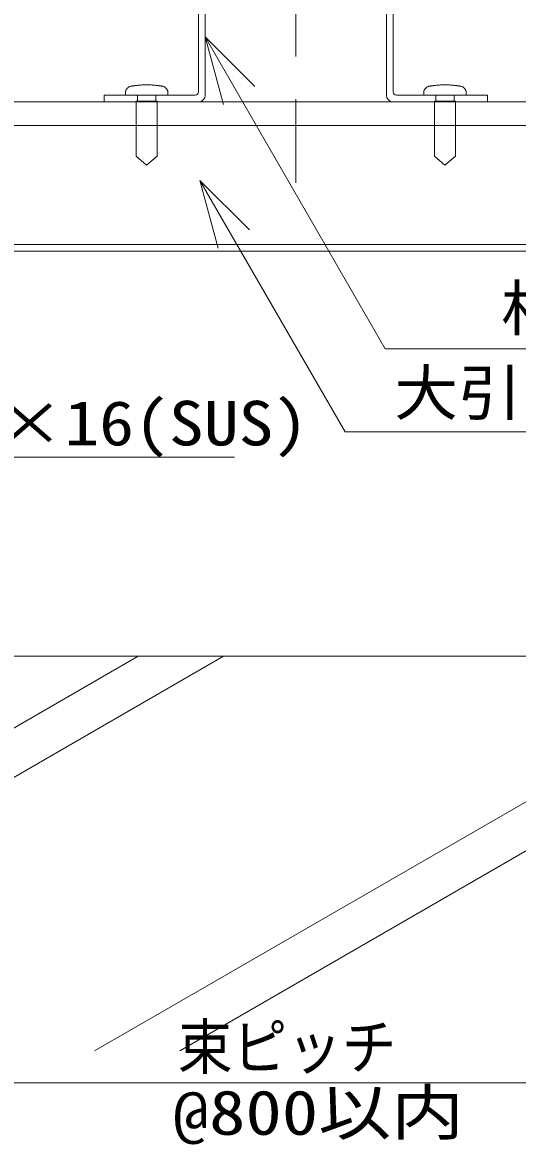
# Model space of a CAD drawing. Units: millimetres, scale not verified. Extents: x -4131 to 4169, y -981 to 998.
# Drawn here: x 1520.7 to 1636.8, y -655.6 to -392.5 of the extents above; entities that cross this region are included whole.
import ezdxf
from ezdxf.enums import TextEntityAlignment as Align

# ---------------------------------------------------------------- set-up
doc = ezdxf.new("R2010")
doc.units = ezdxf.units.MM
doc.header["$LTSCALE"] = 10
doc.linetypes.add('CHAIN1', pattern=[8, 5, -1, 1, -1])
for name, color, linetype, lineweight in [('0-2_文字', 4, 'Continuous', 9), ('0-3_寸法', 7, 'Continuous', 9), ('0-4_一般', 4, 'Continuous', 9), ('0-5_ビス', 2, 'Continuous', 9), ('0-9_大引', 4, 'Continuous', 9), ('0-A_根太', 4, 'Continuous', 9)]:
    doc.layers.add(name, color=color, linetype=linetype, lineweight=lineweight)
doc.styles.add('ＭＳ ゴシック', font='')
doc.styles.get('ＭＳ ゴシック').set_extended_font_data('MS Gothic')

# ---------------------------------------------------------------- blocks, each defined once
blk = doc.blocks.new('グループ-16-1')
at = {"layer": '0-3_寸法', "color": 4}
blk.add_line((18661.6, -3495.4), (11521.6, -3495.4), dxfattribs=at)
at = {"layer": '0-3_寸法', "color": 4, "style": 'ＭＳ ゴシック'}
for s, width, p in [('束ピッチ', 0.9, (16394.6, -3494.8)), ('@800以内', 1.2, (16382.8, -3648.7))]:
    blk.add_text(s, height=104.5, dxfattribs=dict(at, width=width)).set_placement(p, align=Align.BOTTOM_LEFT)
blk = doc.blocks.new('グループ-37-1')
at = {"layer": '0-A_根太'}
for p, q in [((16371.6, -845.4), (16971.6, -845.4)), ((16371.6, -861.4), (16971.6, -861.4)), ((16371.6, -884.4), (16443.1, -884.4)), ((16900.1, -884.4), (16971.6, -884.4)), ((16371.6, -900.4), (16435.1, -900.4)), ((16443.1, -908.4), (16443.1, -1171.4)), ((16459.1, -900.4), (16459.1, -1179.4)), ((16884.1, -900.4), (16884.1, -1179.4)), ((16900.1, -908.4), (16900.1, -1171.4)), ((16908.1, -900.4), (16971.6, -900.4)), ((16221.6, -1179.4), (16435.1, -1179.4)), ((16221.6, -1195.4), (16221.6, -1179.4)), ((16908.1, -1179.4), (17121.6, -1179.4)), ((17121.6, -1195.4), (17121.6, -1179.4)), ((16221.6, -1195.4), (16443.1, -1195.4)), ((16900.1, -1195.4), (17121.6, -1195.4))]:
    blk.add_line(p, q, dxfattribs=at)
for centre, radius, start, end in [((16371.6, -872.9), 27.5, 90, 270), ((16371.6, -872.9), 11.5, 90, 270), ((16971.6, -872.9), 27.5, 270, 90), ((16971.6, -872.9), 11.5, 270, 90), ((16443.1, -900.4), 16, 0, 90), ((16900.1, -900.4), 16, 90, 180), ((16435.1, -908.4), 8, 0, 90), ((16908.1, -908.4), 8, 90, 180), ((16435.1, -1171.4), 8, 270, 0), ((16443.1, -1179.4), 16, 270, 0), ((16900.1, -1179.4), 16, 180, 270), ((16908.1, -1171.4), 8, 180, 270)]:
    blk.add_arc(centre, radius, start, end, dxfattribs=at)
blk = doc.blocks.new('グループ-44-1')
at = {"layer": '0-9_大引'}
for p, q in [((14681.6, -1195.4), (18661.6, -1195.4)), ((14681.6, -1250.4), (18661.6, -1250.4)), ((14681.6, -1529.4), (18661.6, -1529.4)), ((14681.6, -1545.4), (18661.6, -1545.4))]:
    blk.add_line(p, q, dxfattribs=at)
blk = doc.blocks.new('シンボル-24')
at = {"layer": '0-2_文字', "style": 'ＭＳ ゴシック', "width": 1.05}
blk.add_text('大引：アイハット鋼(ZAM)', height=104.5, dxfattribs=at).set_placement((-643.8, -76.4), align=Align.BOTTOM_LEFT)
blk = doc.blocks.new('シンボル-23')
at = {"layer": '0-2_文字', "style": 'ＭＳ ゴシック', "width": 1.1}
blk.add_text('根太:アイハット鋼(ZAM)', height=104.5, dxfattribs=at).set_placement((-599.7, -91.6), align=Align.BOTTOM_LEFT)
blk = doc.blocks.new('グループ-89-1')
at = {"layer": '0-5_ビス'}
for p, q in [((-21.2, 59.3), (-21.2, 45.3)), ((21.2, 45.3), (21.2, 59.3))]:
    blk.add_line(p, q, dxfattribs=at)
for points in [[(-50, 59.3), (-50, 59.6), (-50, 59.8), (-50, 60.1), (-50, 60.3), (-50, 60.5), (-50, 60.8), (-50, 61), (-50, 61.3), (-50, 61.5), (-50, 61.8), (-50, 62), (-50, 62.2), (-50, 62.5), (-50, 62.7), (-50, 63), (-50, 63.2), (-50, 63.4), (-50, 63.7), (-50, 63.9), (-50, 64.2), (-50, 64.4), (-50, 65.2), (-49.9, 66.2), (-49.8, 67.3), (-49.5, 68.3), (-49.2, 69.3), (-48.9, 70.4), (-48.4, 71.4), (-47.9, 72.4), (-47.3, 73.3), (-46.6, 74.3), (-45.9, 75.1), (-45.1, 76), (-44.3, 76.7), (-43.4, 77.4), (-42.5, 78), (-41.5, 78.6), (-40.5, 79.1), (-39.5, 79.5)], [(-39.5, 79.5), (-38.5, 79.8), (-37.5, 80.1), (-36.5, 80.3), (-35.8, 80.4), (-35.3, 80.4), (-34.7, 80.5), (-34.2, 80.6), (-33.7, 80.6), (-33.2, 80.7), (-32.7, 80.8), (-32.1, 80.8), (-31.6, 80.9), (-31.1, 81), (-30.6, 81), (-30.1, 81.1), (-29.5, 81.2), (-29, 81.2), (-28.5, 81.3), (-28, 81.4), (-27.5, 81.4), (-26.9, 81.5), (-26.4, 81.6), (-25.9, 81.6), (-25.4, 81.7), (-24.4, 81.8), (-22.1, 82.1), (-19.7, 82.3), (-17.4, 82.6), (-15, 82.8), (-12.6, 82.9), (-10.3, 83.1), (-7.9, 83.2), (-5.6, 83.3), (-3.2, 83.3), (-0.9, 83.3), (1.5, 83.3), (3.8, 83.3), (6.2, 83.2), (8.5, 83.2)], [(8.5, 83.2), (10.9, 83), (13.2, 82.9), (15.6, 82.7), (17.9, 82.5), (20.3, 82.3), (22.6, 82), (25, 81.7), (25.5, 81.7), (26, 81.6), (26.6, 81.5), (27.1, 81.5), (27.6, 81.4), (28.1, 81.3), (28.6, 81.3), (29.2, 81.2), (29.7, 81.1), (30.2, 81.1), (30.7, 81), (31.2, 80.9), (31.7, 80.9), (32.3, 80.8), (32.8, 80.7), (33.3, 80.7), (33.8, 80.6), (34.3, 80.5), (34.9, 80.5), (35.4, 80.4), (35.9, 80.3), (36.8, 80.2), (37.8, 80), (38.8, 79.7), (39.8, 79.4), (40.8, 79), (41.8, 78.5), (42.7, 77.9), (43.6, 77.2), (44.5, 76.5), (45.3, 75.8), (46.1, 74.9)], [(15.9, 59.3), (11.2, 59.3), (6.5, 59.3), (1.8, 59.3), (-2.9, 59.3), (-7.6, 59.3), (-12.4, 59.3), (-17.1, 59.3), (-21.8, 59.3), (-26.5, 59.3), (-31.2, 59.3), (-35.9, 59.3), (-40.6, 59.3), (-45.3, 59.3), (-50, 59.3), (-50, 59.3)], [(46.1, 74.9), (46.8, 74), (47.5, 73.1), (48, 72.1), (48.5, 71.1), (49, 70.1), (49.3, 69.1), (49.6, 68), (49.8, 67), (49.9, 66), (50, 65), (50, 64.3), (50, 64.1), (50, 63.9), (50, 63.6), (50, 63.4), (50, 63.1), (50, 62.9), (50, 62.7), (50, 62.4), (50, 62.2), (50, 61.9), (50, 61.7), (50, 61.4), (50, 61.2), (50, 61), (50, 60.7), (50, 60.5), (50, 60.2), (50, 60), (50, 59.8), (50, 59.5), (48.8, 59.3), (44.1, 59.3), (39.4, 59.3), (34.7, 59.3), (30, 59.3), (25.3, 59.3), (20.6, 59.3), (15.9, 59.3)]]:
    blk.add_lwpolyline(points, dxfattribs=at)
blk.add_lwpolyline([(-25, 45.3), (-25, -84.1), (0, -104.7), (25, -84.1), (25, 45.3)], close=True, dxfattribs=at)
blk = doc.blocks.new('ナベテクス4x16')
at = {"layer": '0-5_ビス'}
blk.add_blockref('グループ-89-1', (0, 0), dxfattribs=at)

msp = doc.modelspace()

# ---------------------------------------------------------------- linework, layer by layer
at = {"layer": '0-2_文字'}
for p, q in [((1605.79, -469.01), (1563.56, -395.87)), ((1596.35, -488.48), (1562.32, -429.55)), ((1605.79, -469.01), (1789.35, -469.01)), ((1596.35, -488.48), (1772.27, -488.48)), ((1428.26, -494.44), (1570.44, -494.44))]:
    msp.add_line(p, q, dxfattribs=at)
for points in [[(1567.82, -411.75), (1563.56, -395.87), (1575.18, -407.5)], [(1566.58, -445.42), (1562.32, -429.55), (1573.94, -441.17)]]:
    msp.add_lwpolyline(points, dxfattribs=at)
at = {"layer": '0-4_一般', "linetype": 'CHAIN1'}
msp.add_line((1584.81, -330.5), (1584.81, -430.14), dxfattribs=at)
at = {"layer": '0-4_一般', "color": 3}
msp.add_line((1069.81, -541.14), (1783.81, -541.14), dxfattribs=at)
at = {"layer": '0-4_一般'}
for p, q in [((1547.81, -541.14), (1387.6, -633.64)), ((1567.81, -541.14), (1407.6, -633.64)), ((1697.81, -541.14), (1537.6, -633.64)), ((1717.81, -541.14), (1557.6, -633.64))]:
    msp.add_line(p, q, dxfattribs=at)

# ---------------------------------------------------------------- block references
at = {"layer": '0-2_文字', "xscale": 0.1, "yscale": 0.1}
for name, p in [('シンボル-23', (1692.93, -458.7)), ('シンボル-24', (1672.28, -480.07))]:
    msp.add_blockref(name, p, dxfattribs=at)
at = {"layer": '0-3_寸法', "xscale": 0.1, "yscale": 0.1}
msp.add_blockref('グループ-16-1', (-82.35, -291.6), dxfattribs=at)
at = {"layer": '0-5_ビス', "yscale": 0.1}
for p, xscale in [((1549.81, -415.47), 0.1), ((1619.81, -415.47), -0.1)]:
    msp.add_blockref('ナベテクス4x16', p, dxfattribs=dict(at, xscale=xscale))
at = {"layer": '0-9_大引', "xscale": 0.1, "yscale": 0.1}
msp.add_blockref('グループ-44-1', (-82.35, -291.6), dxfattribs=at)
at = {"layer": '0-A_根太', "xscale": 0.1, "yscale": 0.1}
msp.add_blockref('グループ-37-1', (-82.35, -291.6), dxfattribs=at)

# ---------------------------------------------------------------- texts
at = {"layer": '0-2_文字', "style": 'ＭＳ ゴシック', "width": 1.15}
msp.add_text('ナベテクス5×16(SUS)', height=10.45, dxfattribs=at).set_placement((1424.01, -494.82), align=Align.BOTTOM_LEFT)

doc.saveas('drawing.dxf')
